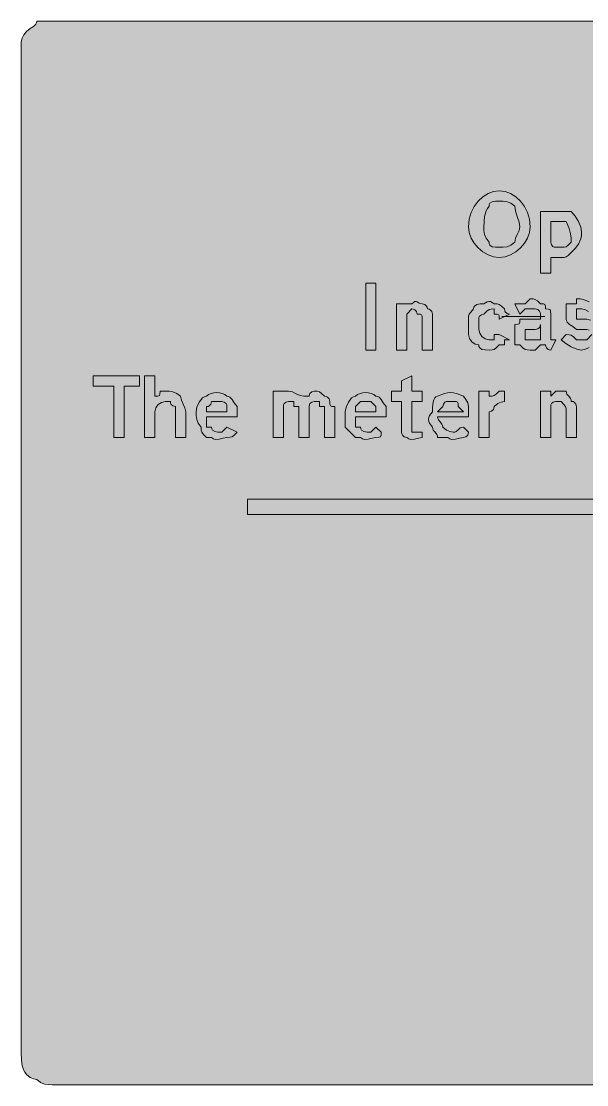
# Model space of a CAD drawing. Header units: metres. Extents: x 10 to 558, y 12 to 260.
# Drawn here: x 9.8 to 141.8, y 11.5 to 259.9 of the extents above; entities that cross this region are included whole.
import ezdxf

# ---------------------------------------------------------------- set-up
doc = ezdxf.new("R2010")
doc.units = ezdxf.units.M
for name, color, linetype, true_color in [('FILL_BLUE_0000FF', 7, 'Continuous', 0x0000ff), ('FILL_WHITE_FFFFFF', 7, 'Continuous', 0xffffff), ('STROKE_WHITE_FFFFFF', 7, 'Continuous', 0xffffff)]:
    doc.layers.add(name, color=color, linetype=linetype, true_color=true_color)

msp = doc.modelspace()

# ---------------------------------------------------------------- hatches: boundary and pattern name
at = {"layer": 'FILL_BLUE_0000FF', "true_color": 0x0000ff}
h = msp.add_hatch(color=7, dxfattribs=at)
h.dxf.hatch_style = 1
h.paths.add_polyline_path([(551.8, 259.87), (552.54, 259.71), (553.8, 259.17), (554.83, 258.4), (555.75, 257.52), (556.54, 257.02), (557.14, 256.43), (557.56, 255.79), (557.85, 255.12), (558.11, 253.81), (558.15, 252.72), (558.15, 18.72), (558.15, 16.32), (555.75, 13.92), (554.83, 13.04), (553.8, 12.27), (552.54, 11.73), (551.8, 11.57), (550.95, 11.52), (16.95, 11.52), (16.05, 11.54), (15.15, 11.67), (14.25, 12.03), (13.35, 12.72), (12.6, 12.87), (11.83, 13.23), (10.95, 13.92), (10.55, 14.42), (10.26, 15.01), (9.9, 16.32), (9.75, 18.72), (9.75, 252.72), (9.75, 255.12), (9.94, 256), (10.35, 256.77), (10.95, 257.52), (11.83, 258.23), (12.6, 258.72), (13.14, 259.21), (13.3, 259.52), (13.35, 259.92), (16.95, 259.92), (550.95, 259.92), (551.8, 259.87)])
at = {"layer": 'FILL_WHITE_FFFFFF', "true_color": 0xffffff}
h = msp.add_hatch(color=7, dxfattribs=at)
h.dxf.hatch_style = 1
h.paths.add_polyline_path([(123.99, 219.68), (125.21, 218.93), (126.3, 217.92), (127.22, 216.69), (127.93, 215.26), (128.39, 213.66), (128.55, 211.92), (128.39, 210.58), (127.93, 209.28), (127.22, 208.06), (126.3, 206.97), (125.21, 206.05), (123.99, 205.34), (122.69, 204.88), (121.35, 204.72), (120.01, 204.88), (118.71, 205.34), (117.49, 206.05), (116.4, 206.97), (115.48, 208.06), (114.77, 209.28), (114.31, 210.58), (114.15, 211.92), (114.31, 213.66), (114.77, 215.26), (115.48, 216.69), (116.4, 217.92), (117.49, 218.93), (118.71, 219.68), (120.01, 220.16), (121.35, 220.32), (122.69, 220.16), (123.99, 219.68)])
h.paths.add_polyline_path([(119.7, 217.77), (119.16, 217.41), (119, 217.12), (118.95, 216.72), (118.55, 216.22), (118.26, 215.63), (117.9, 214.32), (117.75, 211.92), (117.77, 211.02), (117.9, 210.12), (118.26, 209.22), (118.95, 208.32), (119, 207.92), (119.16, 207.63), (119.7, 207.27), (120.47, 207.14), (121.35, 207.12), (122.25, 207.14), (123.15, 207.27), (124.05, 207.63), (124.95, 208.32), (125.14, 209.22), (125.55, 210.12), (125.96, 211.02), (126.15, 211.92), (125.96, 213.01), (125.55, 214.32), (125.14, 215.63), (124.95, 216.72), (124.05, 217.41), (123.15, 217.77), (122.25, 217.9), (121.35, 217.92), (120.47, 217.9), (119.7, 217.77)], flags=16)
h = msp.add_hatch(color=7, dxfattribs=at)
h.dxf.hatch_style = 1
h.paths.add_polyline_path([(139.03, 214.43), (139.8, 213.12), (140.34, 211.81), (140.55, 210.72), (140.5, 209.87), (140.34, 209.13), (139.8, 207.87), (139.03, 206.84), (138.15, 205.92), (137.44, 205.23), (136.95, 204.87), (136.46, 204.74), (135.75, 204.72), (133.35, 204.72), (133.35, 201.12), (130.95, 201.12), (130.95, 215.52), (133.35, 215.52), (138.15, 215.52), (139.03, 214.43)])
h.paths.add_polyline_path([(133.35, 210.72), (133.35, 209.52), (133.35, 208.32), (133.5, 207.72), (133.86, 207.31), (134.15, 207.17), (134.55, 207.12), (135.75, 207.12), (136.46, 207.14), (136.95, 207.27), (137.44, 207.63), (138.15, 208.32), (138.13, 209.24), (138, 210.27), (137.64, 211.53), (136.95, 213.12), (135.75, 213.12), (134.55, 213.12), (133.35, 213.12), (133.35, 211.92), (133.35, 210.72)], flags=16)
h = msp.add_hatch(color=7, dxfattribs=at)
h.dxf.hatch_style = 1
h.paths.add_polyline_path([(92.55, 198.72), (92.55, 183.12), (90.15, 183.12), (90.15, 198.72), (92.55, 198.72)])
h = msp.add_hatch(color=7, dxfattribs=at)
h.dxf.hatch_style = 1
h.paths.add_polyline_path([(99.75, 191.52), (99.75, 190.32), (99.75, 183.12), (97.35, 183.12), (97.35, 193.92), (99.75, 193.92), (100.95, 193.92), (101.35, 194.26), (101.66, 194.43), (101.92, 194.45), (102.15, 194.37), (102.64, 194.09), (103.35, 193.92), (103.95, 193.77), (104.36, 193.41), (104.5, 193.12), (104.55, 192.72), (104.95, 192.67), (105.24, 192.53), (105.6, 192.12), (105.75, 191.52), (105.75, 183.12), (103.35, 183.12), (103.35, 190.32), (103.33, 191.01), (103.2, 191.37), (102.84, 191.5), (102.15, 191.52), (102, 192.12), (101.64, 192.53), (101.35, 192.67), (100.95, 192.72), (99.75, 191.52)])
h = msp.add_hatch(color=7, dxfattribs=at)
h.dxf.hatch_style = 1
h.paths.add_polyline_path([(120.15, 185.52), (120.15, 186.72), (121.35, 186.72), (123.75, 185.52), (122.55, 185.52), (122.55, 184.32), (121.35, 184.32), (120.64, 183.63), (120.15, 183.27), (119.66, 183.14), (118.95, 183.12), (118.07, 183.14), (117.3, 183.27), (116.76, 183.63), (116.6, 183.92), (116.55, 184.32), (115.67, 184.53), (114.9, 185.07), (114.36, 185.84), (114.15, 186.72), (114.15, 190.32), (114.17, 191.03), (114.3, 191.52), (114.66, 192.01), (115.35, 192.72), (115.4, 193.12), (115.56, 193.41), (116.1, 193.77), (116.87, 193.9), (117.75, 193.92), (118.5, 194.37), (118.86, 194.45), (119.27, 194.43), (119.7, 194.26), (120.15, 193.92), (120.86, 193.9), (121.35, 193.77), (121.84, 193.41), (122.55, 192.72), (122.6, 192.32), (122.74, 192.03), (123.15, 191.67), (123.75, 191.52), (121.35, 190.32), (121.33, 191.01), (121.2, 191.37), (120.84, 191.5), (120.15, 191.52), (120.15, 192.72), (119.44, 192.7), (118.95, 192.57), (118.46, 192.21), (117.75, 191.52), (117.15, 191.37), (116.74, 191.01), (116.6, 190.72), (116.55, 190.32), (116.55, 187.92), (116.76, 187.04), (117.3, 186.27), (118.07, 185.73), (118.95, 185.52), (120.15, 185.52)])
h = msp.add_hatch(color=7, dxfattribs=at)
h.dxf.hatch_style = 1
h.paths.add_polyline_path([(127.35, 193.92), (128.55, 195.12), (129.26, 195.1), (129.75, 194.97), (130.24, 194.61), (130.95, 193.92), (131.64, 193.9), (132, 193.77), (132.13, 193.41), (132.15, 192.72), (132.84, 192.7), (133.2, 192.57), (133.33, 192.21), (133.35, 191.52), (133.35, 189.12), (133.35, 186.72), (133.35, 185.52), (134.55, 185.52), (133.35, 183.12), (132.75, 183.27), (132.34, 183.63), (132.2, 183.92), (132.15, 184.32), (130.95, 184.32), (129.75, 183.12), (128.55, 183.12), (127.84, 183.14), (127.35, 183.27), (126.86, 183.63), (126.15, 184.32), (124.95, 184.32), (124.95, 186.72), (124.95, 189.12), (125.64, 189.14), (126, 189.27), (126.13, 189.63), (126.15, 190.32), (128.55, 190.32), (129.75, 190.32), (130.95, 190.32), (130.95, 191.52), (130.9, 191.92), (130.76, 192.21), (130.35, 192.57), (129.75, 192.72), (128.55, 192.72), (127.35, 192.72), (126.15, 191.52), (124.95, 193.92), (126.15, 193.92), (127.35, 193.92)])
h.paths.add_polyline_path([(130.95, 185.52), (130.95, 186.72), (130.95, 189.12), (130.9, 188.72), (130.76, 188.43), (130.35, 188.07), (129.75, 187.92), (128.55, 187.92), (127.35, 187.92), (127.35, 186.72), (127.35, 185.52), (128.55, 185.52), (129.75, 185.52), (130.95, 185.52)], flags=16)
h = msp.add_hatch(color=7, dxfattribs=at)
h.dxf.hatch_style = 1
h.paths.add_polyline_path([(140.55, 190.32), (141.75, 190.32), (142.63, 190.11), (143.4, 189.57), (143.94, 188.8), (144.15, 187.92), (144.55, 187.87), (144.84, 187.73), (145.2, 187.32), (145.35, 186.72), (145.3, 186.32), (145.16, 186.01), (144.75, 185.52), (144.34, 185.03), (144.2, 184.72), (144.15, 184.32), (143.25, 184.13), (142.35, 183.72), (141.45, 183.31), (140.55, 183.12), (139.46, 183.33), (138.15, 183.87), (136.84, 184.64), (135.75, 185.52), (136.95, 186.72), (137.66, 186.7), (138.15, 186.57), (138.64, 186.21), (139.35, 185.52), (140.55, 185.52), (141.75, 185.52), (142.95, 186.72), (142.9, 187.12), (142.76, 187.41), (142.35, 187.77), (141.75, 187.92), (140.55, 187.92), (139.35, 187.92), (138.47, 188.63), (137.7, 189.12), (137.16, 189.61), (137, 189.92), (136.95, 190.32), (136.95, 191.52), (136.95, 192.72), (136.95, 193.92), (139.35, 193.92), (139.35, 195.12), (140.2, 195.07), (140.96, 194.91), (142.35, 194.37), (145.35, 192.72), (142.95, 191.52), (142.2, 192.12), (141.43, 192.53), (140.55, 192.72), (139.35, 192.72), (139.35, 191.52), (139.35, 190.32), (140.55, 190.32)])
h = msp.add_hatch(color=7, dxfattribs=at)
h.dxf.hatch_style = 1
h.paths.add_polyline_path([(37.35, 174.72), (33.75, 174.72), (33.75, 162.72), (31.35, 162.72), (31.35, 174.72), (26.55, 174.72), (26.55, 177.12), (37.35, 177.12), (37.35, 174.72)])
h = msp.add_hatch(color=7, dxfattribs=at)
h.dxf.hatch_style = 1
h.paths.add_polyline_path([(40.95, 177.12), (40.95, 172.32), (41.64, 172.34), (42, 172.47), (42.13, 172.83), (42.15, 173.52), (43.35, 173.52), (44.25, 173.5), (45.15, 173.37), (46.05, 173.01), (46.95, 172.32), (47.14, 171.42), (47.55, 170.52), (47.96, 169.62), (48.15, 168.72), (48.15, 162.72), (45.75, 162.72), (45.75, 168.72), (45.75, 169.92), (45.15, 170.07), (44.74, 170.43), (44.6, 170.72), (44.55, 171.12), (43.35, 171.12), (42.47, 170.91), (41.7, 170.37), (41.16, 169.6), (40.95, 168.72), (40.95, 162.72), (38.55, 162.72), (38.55, 177.12), (40.95, 177.12)])
h = msp.add_hatch(color=7, dxfattribs=at)
h.dxf.hatch_style = 1
h.paths.add_polyline_path([(100.95, 163.92), (102.15, 163.92), (103.35, 163.92), (103.35, 162.72), (102.45, 162.55), (101.55, 162.27), (100.65, 162.21), (100.2, 162.38), (99.75, 162.72), (99.15, 162.87), (98.74, 163.23), (98.6, 163.52), (98.55, 163.92), (98.55, 171.12), (96.15, 171.12), (96.15, 173.52), (98.55, 173.52), (98.55, 175.92), (100.95, 177.12), (100.95, 173.52), (103.35, 173.52), (103.35, 171.12), (100.95, 171.12), (100.95, 165.12), (100.95, 163.92)])
h = msp.add_hatch(color=7, dxfattribs=at)
h.dxf.hatch_style = 1
h.paths.add_polyline_path([(52.26, 163.43), (51.9, 163.92), (51.77, 164.41), (51.75, 165.12), (51.06, 166.02), (50.7, 166.92), (50.57, 167.82), (50.55, 168.72), (50.76, 169.79), (51.3, 170.97), (52.07, 171.93), (52.5, 172.21), (52.95, 172.32), (53.45, 172.71), (54.04, 172.99), (54.68, 173.16), (55.35, 173.22), (56.02, 173.16), (56.66, 172.99), (57.25, 172.71), (57.75, 172.32), (58.15, 172.27), (58.46, 172.11), (58.95, 171.57), (59.44, 170.8), (60.15, 169.92), (60.15, 167.52), (52.95, 167.52), (52.95, 165.12), (54.15, 165.12), (54.2, 164.72), (54.36, 164.43), (54.9, 164.07), (55.67, 163.94), (56.55, 163.92), (57.75, 165.12), (60.15, 163.92), (59.44, 163.23), (58.95, 162.87), (58.46, 162.74), (57.75, 162.72), (56.85, 162.55), (55.95, 162.27), (55.05, 162.21), (54.6, 162.38), (54.15, 162.72), (52.95, 162.72), (52.26, 163.43)])
h.paths.add_polyline_path([(57.75, 169.92), (57.7, 170.32), (57.56, 170.61), (57.15, 170.97), (56.55, 171.12), (54.15, 171.12), (54, 170.52), (53.64, 170.11), (53.35, 169.97), (52.95, 169.92), (52.95, 168.72), (57.75, 168.72), (57.75, 169.92)], flags=16)
h = msp.add_hatch(color=7, dxfattribs=at)
h.dxf.hatch_style = 1
h.paths.add_polyline_path([(73.05, 173.33), (73.95, 172.92), (74.85, 172.51), (75.75, 172.32), (76.95, 172.32), (77, 172.72), (77.14, 173.01), (77.55, 173.37), (78.15, 173.52), (78.86, 173.5), (79.35, 173.37), (79.84, 173.01), (80.55, 172.32), (80.95, 172.27), (81.24, 172.13), (81.6, 171.72), (81.75, 171.12), (81.77, 170.43), (81.9, 170.07), (82.26, 169.94), (82.95, 169.92), (82.95, 162.72), (80.55, 162.72), (80.55, 169.92), (79.35, 169.92), (79.35, 171.12), (78.15, 171.12), (77.55, 170.97), (77.14, 170.61), (77, 170.32), (76.95, 169.92), (76.95, 168.72), (76.95, 162.72), (74.55, 162.72), (74.55, 169.92), (73.35, 169.92), (73.35, 171.12), (72.15, 171.12), (71.55, 170.97), (71.14, 170.61), (71, 170.32), (70.95, 169.92), (70.95, 168.72), (70.95, 162.72), (68.55, 162.72), (68.55, 173.52), (70.95, 173.52), (72.15, 173.52), (73.05, 173.33)])
h = msp.add_hatch(color=7, dxfattribs=at)
h.dxf.hatch_style = 1
h.paths.add_polyline_path([(85.35, 165.12), (85.35, 168.72), (85.56, 169.79), (86.1, 170.97), (86.87, 171.93), (87.3, 172.21), (87.75, 172.32), (88.25, 172.71), (88.84, 172.99), (89.48, 173.16), (90.15, 173.22), (90.82, 173.16), (91.46, 172.99), (92.05, 172.71), (92.55, 172.32), (92.95, 172.27), (93.26, 172.11), (93.75, 171.57), (94.24, 170.8), (94.95, 169.92), (94.95, 167.52), (87.75, 167.52), (87.75, 165.12), (88.95, 165.12), (89, 164.72), (89.16, 164.43), (89.7, 164.07), (90.47, 163.94), (91.35, 163.92), (92.55, 165.12), (93.75, 163.92), (93.73, 163.23), (93.6, 162.87), (93.24, 162.74), (92.55, 162.72), (91.65, 162.55), (90.75, 162.27), (89.85, 162.21), (89.4, 162.38), (88.95, 162.72), (87.75, 162.72), (85.35, 165.12)])
h.paths.add_polyline_path([(92.55, 169.92), (91.35, 171.12), (88.95, 171.12), (87.75, 169.92), (87.75, 168.72), (92.55, 168.72), (92.55, 169.92)], flags=16)
h = msp.add_hatch(color=7, dxfattribs=at)
h.dxf.hatch_style = 1
h.paths.add_polyline_path([(106.9, 163.12), (106.76, 163.43), (106.35, 163.92), (105.94, 164.41), (105.8, 164.72), (105.75, 165.12), (105.07, 166.02), (104.91, 166.47), (104.85, 166.92), (104.91, 167.37), (105.07, 167.82), (105.75, 168.72), (105.77, 169.79), (105.9, 170.97), (106.04, 171.5), (106.26, 171.93), (106.55, 172.21), (106.95, 172.32), (108.56, 172.99), (109.27, 173.16), (109.95, 173.22), (110.63, 173.16), (111.34, 172.99), (112.95, 172.32), (113.55, 171.57), (113.96, 170.8), (114.15, 169.92), (114.15, 167.52), (106.95, 167.52), (107, 167.12), (107.14, 166.81), (107.55, 166.32), (107.96, 165.83), (108.1, 165.52), (108.15, 165.12), (109.03, 164.43), (109.8, 164.07), (110.55, 163.92), (110.95, 163.97), (111.26, 164.11), (111.75, 164.52), (112.24, 164.93), (112.55, 165.07), (112.95, 165.12), (114.15, 163.92), (114.1, 163.52), (113.96, 163.23), (113.55, 162.87), (112.95, 162.72), (112.05, 162.55), (111.15, 162.27), (110.25, 162.21), (109.8, 162.38), (109.35, 162.72), (106.95, 162.72), (106.9, 163.12)])
h.paths.add_polyline_path([(111.75, 169.92), (111.73, 170.61), (111.6, 170.97), (111.24, 171.1), (110.55, 171.12), (109.35, 171.12), (108.95, 171.07), (108.66, 170.93), (108.3, 170.52), (108.15, 169.92), (106.95, 168.72), (112.95, 168.72), (111.75, 169.92)], flags=16)
h = msp.add_hatch(color=7, dxfattribs=at)
h.dxf.hatch_style = 1
h.paths.add_polyline_path([(119.66, 172.34), (120.15, 172.47), (120.64, 172.83), (121.35, 173.52), (122.55, 173.52), (122.55, 171.12), (121.8, 170.97), (121.03, 170.61), (120.15, 169.92), (120.1, 169.52), (119.96, 169.23), (119.55, 168.87), (118.95, 168.72), (118.95, 162.72), (116.55, 162.72), (116.55, 173.52), (118.95, 173.52), (118.95, 172.32), (119.66, 172.34)])
h = msp.add_hatch(color=7, dxfattribs=at)
h.dxf.hatch_style = 1
h.paths.add_polyline_path([(133.95, 170.97), (133.54, 170.61), (133.4, 170.32), (133.35, 169.92), (133.35, 168.72), (133.35, 162.72), (130.95, 162.72), (130.95, 173.52), (133.35, 173.52), (133.35, 172.32), (134.55, 173.52), (136.95, 173.52), (137, 173.12), (137.14, 172.81), (137.55, 172.32), (137.96, 171.83), (138.1, 171.52), (138.15, 171.12), (138.55, 171.07), (138.84, 170.93), (139.2, 170.52), (139.35, 169.92), (139.35, 162.72), (136.95, 162.72), (136.95, 168.72), (136.93, 169.43), (136.8, 169.92), (136.44, 170.41), (135.75, 171.12), (134.55, 171.12), (133.95, 170.97)])
h = msp.add_hatch(color=7, dxfattribs=at)
h.dxf.hatch_style = 1
h.paths.add_polyline_path([(495.75, 148.32), (490.95, 153.12), (498.15, 153.12), (505.35, 145.92), (498.15, 139.92), (490.95, 139.92), (495.75, 144.72), (62.55, 144.72), (62.55, 148.32), (495.75, 148.32)])

# ---------------------------------------------------------------- linework, layer by layer
at = {"layer": 'FILL_BLUE_0000FF', "lineweight": 0, "true_color": 0x0000ff}
msp.add_lwpolyline([(550.95, 11.52), (16.95, 11.52), (16.05, 11.54), (15.15, 11.67), (14.25, 12.03), (13.35, 12.72), (12.6, 12.87), (11.83, 13.23), (10.95, 13.92), (10.55, 14.42), (10.26, 15.01), (9.9, 16.32), (9.75, 18.72), (9.75, 252.72), (9.75, 255.12), (9.94, 256), (10.35, 256.77), (10.95, 257.52), (11.83, 258.23), (12.6, 258.72), (13.14, 259.21), (13.3, 259.52), (13.35, 259.92), (16.95, 259.92), (550.95, 259.92)], dxfattribs=at)
at = {"layer": 'FILL_WHITE_FFFFFF', "lineweight": 0, "true_color": 0xffffff}
for points in [[(123.99, 219.68), (125.21, 218.93), (126.3, 217.92), (127.22, 216.69), (127.93, 215.26), (128.39, 213.66), (128.55, 211.92), (128.39, 210.58), (127.93, 209.28), (127.22, 208.06), (126.3, 206.97), (125.21, 206.05), (123.99, 205.34), (122.69, 204.88), (121.35, 204.72), (120.01, 204.88), (118.71, 205.34), (117.49, 206.05), (116.4, 206.97), (115.48, 208.06), (114.77, 209.28), (114.31, 210.58), (114.15, 211.92), (114.31, 213.66), (114.77, 215.26), (115.48, 216.69), (116.4, 217.92), (117.49, 218.93), (118.71, 219.68), (120.01, 220.16), (121.35, 220.32), (122.69, 220.16)], [(119.7, 217.77), (119.16, 217.41), (119, 217.12), (118.95, 216.72), (118.55, 216.22), (118.26, 215.63), (117.9, 214.32), (117.75, 211.92), (117.77, 211.02), (117.9, 210.12), (118.26, 209.22), (118.95, 208.32), (119, 207.92), (119.16, 207.63), (119.7, 207.27), (120.47, 207.14), (121.35, 207.12), (122.25, 207.14), (123.15, 207.27), (124.05, 207.63), (124.95, 208.32), (125.14, 209.22), (125.55, 210.12), (125.96, 211.02), (126.15, 211.92), (125.96, 213.01), (125.55, 214.32), (125.14, 215.63), (124.95, 216.72), (124.05, 217.41), (123.15, 217.77), (122.25, 217.9), (121.35, 217.92), (120.47, 217.9)], [(139.03, 214.43), (139.8, 213.12), (140.34, 211.81), (140.55, 210.72), (140.5, 209.87), (140.34, 209.13), (139.8, 207.87), (139.03, 206.84), (138.15, 205.92), (137.44, 205.23), (136.95, 204.87), (136.46, 204.74), (135.75, 204.72), (133.35, 204.72), (133.35, 201.12), (130.95, 201.12), (130.95, 215.52), (133.35, 215.52), (138.15, 215.52)], [(133.35, 210.72), (133.35, 209.52), (133.35, 208.32), (133.5, 207.72), (133.86, 207.31), (134.15, 207.17), (134.55, 207.12), (135.75, 207.12), (136.46, 207.14), (136.95, 207.27), (137.44, 207.63), (138.15, 208.32), (138.13, 209.24), (138, 210.27), (137.64, 211.53), (136.95, 213.12), (135.75, 213.12), (134.55, 213.12), (133.35, 213.12), (133.35, 211.92)], [(92.55, 198.72), (92.55, 183.12), (90.15, 183.12), (90.15, 198.72)], [(99.75, 191.52), (99.75, 190.32), (99.75, 183.12), (97.35, 183.12), (97.35, 193.92), (99.75, 193.92), (100.95, 193.92), (101.35, 194.26), (101.66, 194.43), (101.92, 194.45), (102.15, 194.37), (102.64, 194.09), (103.35, 193.92), (103.95, 193.77), (104.36, 193.41), (104.5, 193.12), (104.55, 192.72), (104.95, 192.67), (105.24, 192.53), (105.6, 192.12), (105.75, 191.52), (105.75, 183.12), (103.35, 183.12), (103.35, 190.32), (103.33, 191.01), (103.2, 191.37), (102.84, 191.5), (102.15, 191.52), (102, 192.12), (101.64, 192.53), (101.35, 192.67), (100.95, 192.72)], [(120.15, 185.52), (120.15, 186.72), (121.35, 186.72), (123.75, 185.52), (122.55, 185.52), (122.55, 184.32), (121.35, 184.32), (120.64, 183.63), (120.15, 183.27), (119.66, 183.14), (118.95, 183.12), (118.07, 183.14), (117.3, 183.27), (116.76, 183.63), (116.6, 183.92), (116.55, 184.32), (115.67, 184.53), (114.9, 185.07), (114.36, 185.84), (114.15, 186.72), (114.15, 190.32), (114.17, 191.03), (114.3, 191.52), (114.66, 192.01), (115.35, 192.72), (115.4, 193.12), (115.56, 193.41), (116.1, 193.77), (116.87, 193.9), (117.75, 193.92), (118.5, 194.37), (118.86, 194.45), (119.27, 194.43), (119.7, 194.26), (120.15, 193.92), (120.86, 193.9), (121.35, 193.77), (121.84, 193.41), (122.55, 192.72), (122.6, 192.32), (122.74, 192.03), (123.15, 191.67), (123.75, 191.52), (121.35, 190.32), (121.33, 191.01), (121.2, 191.37), (120.84, 191.5), (120.15, 191.52), (120.15, 192.72), (119.44, 192.7), (118.95, 192.57), (118.46, 192.21), (117.75, 191.52), (117.15, 191.37), (116.74, 191.01), (116.6, 190.72), (116.55, 190.32), (116.55, 187.92), (116.76, 187.04), (117.3, 186.27), (118.07, 185.73), (118.95, 185.52)], [(127.35, 193.92), (128.55, 195.12), (129.26, 195.1), (129.75, 194.97), (130.24, 194.61), (130.95, 193.92), (131.64, 193.9), (132, 193.77), (132.13, 193.41), (132.15, 192.72), (132.84, 192.7), (133.2, 192.57), (133.33, 192.21), (133.35, 191.52), (133.35, 189.12), (133.35, 186.72), (133.35, 185.52), (134.55, 185.52), (133.35, 183.12), (132.75, 183.27), (132.34, 183.63), (132.2, 183.92), (132.15, 184.32), (130.95, 184.32), (129.75, 183.12), (128.55, 183.12), (127.84, 183.14), (127.35, 183.27), (126.86, 183.63), (126.15, 184.32), (124.95, 184.32), (124.95, 186.72), (124.95, 189.12), (125.64, 189.14), (126, 189.27), (126.13, 189.63), (126.15, 190.32), (128.55, 190.32), (129.75, 190.32), (130.95, 190.32), (130.95, 191.52), (130.9, 191.92), (130.76, 192.21), (130.35, 192.57), (129.75, 192.72), (128.55, 192.72), (127.35, 192.72), (126.15, 191.52), (124.95, 193.92), (126.15, 193.92)], [(130.95, 185.52), (130.95, 186.72), (130.95, 189.12), (130.9, 188.72), (130.76, 188.43), (130.35, 188.07), (129.75, 187.92), (128.55, 187.92), (127.35, 187.92), (127.35, 186.72), (127.35, 185.52), (128.55, 185.52), (129.75, 185.52)], [(37.35, 174.72), (33.75, 174.72), (33.75, 162.72), (31.35, 162.72), (31.35, 174.72), (26.55, 174.72), (26.55, 177.12), (37.35, 177.12)], [(40.95, 177.12), (40.95, 172.32), (41.64, 172.34), (42, 172.47), (42.13, 172.83), (42.15, 173.52), (43.35, 173.52), (44.25, 173.5), (45.15, 173.37), (46.05, 173.01), (46.95, 172.32), (47.14, 171.42), (47.55, 170.52), (47.96, 169.62), (48.15, 168.72), (48.15, 162.72), (45.75, 162.72), (45.75, 168.72), (45.75, 169.92), (45.15, 170.07), (44.74, 170.43), (44.6, 170.72), (44.55, 171.12), (43.35, 171.12), (42.47, 170.91), (41.7, 170.37), (41.16, 169.6), (40.95, 168.72), (40.95, 162.72), (38.55, 162.72), (38.55, 177.12)], [(100.95, 163.92), (102.15, 163.92), (103.35, 163.92), (103.35, 162.72), (102.45, 162.55), (101.55, 162.27), (100.65, 162.21), (100.2, 162.38), (99.75, 162.72), (99.15, 162.87), (98.74, 163.23), (98.6, 163.52), (98.55, 163.92), (98.55, 171.12), (96.15, 171.12), (96.15, 173.52), (98.55, 173.52), (98.55, 175.92), (100.95, 177.12), (100.95, 173.52), (103.35, 173.52), (103.35, 171.12), (100.95, 171.12), (100.95, 165.12)], [(52.26, 163.43), (51.9, 163.92), (51.77, 164.41), (51.75, 165.12), (51.06, 166.02), (50.7, 166.92), (50.57, 167.82), (50.55, 168.72), (50.76, 169.79), (51.3, 170.97), (52.07, 171.93), (52.5, 172.21), (52.95, 172.32), (53.45, 172.71), (54.04, 172.99), (54.68, 173.16), (55.35, 173.22), (56.02, 173.16), (56.66, 172.99), (57.25, 172.71), (57.75, 172.32), (58.15, 172.27), (58.46, 172.11), (58.95, 171.57), (59.44, 170.8), (60.15, 169.92), (60.15, 167.52), (52.95, 167.52), (52.95, 165.12), (54.15, 165.12), (54.2, 164.72), (54.36, 164.43), (54.9, 164.07), (55.67, 163.94), (56.55, 163.92), (57.75, 165.12), (60.15, 163.92), (59.44, 163.23), (58.95, 162.87), (58.46, 162.74), (57.75, 162.72), (56.85, 162.55), (55.95, 162.27), (55.05, 162.21), (54.6, 162.38), (54.15, 162.72), (52.95, 162.72)], [(73.05, 173.33), (73.95, 172.92), (74.85, 172.51), (75.75, 172.32), (76.95, 172.32), (77, 172.72), (77.14, 173.01), (77.55, 173.37), (78.15, 173.52), (78.86, 173.5), (79.35, 173.37), (79.84, 173.01), (80.55, 172.32), (80.95, 172.27), (81.24, 172.13), (81.6, 171.72), (81.75, 171.12), (81.77, 170.43), (81.9, 170.07), (82.26, 169.94), (82.95, 169.92), (82.95, 162.72), (80.55, 162.72), (80.55, 169.92), (79.35, 169.92), (79.35, 171.12), (78.15, 171.12), (77.55, 170.97), (77.14, 170.61), (77, 170.32), (76.95, 169.92), (76.95, 168.72), (76.95, 162.72), (74.55, 162.72), (74.55, 169.92), (73.35, 169.92), (73.35, 171.12), (72.15, 171.12), (71.55, 170.97), (71.14, 170.61), (71, 170.32), (70.95, 169.92), (70.95, 168.72), (70.95, 162.72), (68.55, 162.72), (68.55, 173.52), (70.95, 173.52), (72.15, 173.52)], [(85.35, 165.12), (85.35, 168.72), (85.56, 169.79), (86.1, 170.97), (86.87, 171.93), (87.3, 172.21), (87.75, 172.32), (88.25, 172.71), (88.84, 172.99), (89.48, 173.16), (90.15, 173.22), (90.82, 173.16), (91.46, 172.99), (92.05, 172.71), (92.55, 172.32), (92.95, 172.27), (93.26, 172.11), (93.75, 171.57), (94.24, 170.8), (94.95, 169.92), (94.95, 167.52), (87.75, 167.52), (87.75, 165.12), (88.95, 165.12), (89, 164.72), (89.16, 164.43), (89.7, 164.07), (90.47, 163.94), (91.35, 163.92), (92.55, 165.12), (93.75, 163.92), (93.73, 163.23), (93.6, 162.87), (93.24, 162.74), (92.55, 162.72), (91.65, 162.55), (90.75, 162.27), (89.85, 162.21), (89.4, 162.38), (88.95, 162.72), (87.75, 162.72)], [(106.9, 163.12), (106.76, 163.43), (106.35, 163.92), (105.94, 164.41), (105.8, 164.72), (105.75, 165.12), (105.07, 166.02), (104.91, 166.47), (104.85, 166.92), (104.91, 167.37), (105.07, 167.82), (105.75, 168.72), (105.77, 169.79), (105.9, 170.97), (106.04, 171.5), (106.26, 171.93), (106.55, 172.21), (106.95, 172.32), (108.56, 172.99), (109.27, 173.16), (109.95, 173.22), (110.63, 173.16), (111.34, 172.99), (112.95, 172.32), (113.55, 171.57), (113.96, 170.8), (114.15, 169.92), (114.15, 167.52), (106.95, 167.52), (107, 167.12), (107.14, 166.81), (107.55, 166.32), (107.96, 165.83), (108.1, 165.52), (108.15, 165.12), (109.03, 164.43), (109.8, 164.07), (110.55, 163.92), (110.95, 163.97), (111.26, 164.11), (111.75, 164.52), (112.24, 164.93), (112.55, 165.07), (112.95, 165.12), (114.15, 163.92), (114.1, 163.52), (113.96, 163.23), (113.55, 162.87), (112.95, 162.72), (112.05, 162.55), (111.15, 162.27), (110.25, 162.21), (109.8, 162.38), (109.35, 162.72), (106.95, 162.72)], [(119.66, 172.34), (120.15, 172.47), (120.64, 172.83), (121.35, 173.52), (122.55, 173.52), (122.55, 171.12), (121.8, 170.97), (121.03, 170.61), (120.15, 169.92), (120.1, 169.52), (119.96, 169.23), (119.55, 168.87), (118.95, 168.72), (118.95, 162.72), (116.55, 162.72), (116.55, 173.52), (118.95, 173.52), (118.95, 172.32)], [(133.95, 170.97), (133.54, 170.61), (133.4, 170.32), (133.35, 169.92), (133.35, 168.72), (133.35, 162.72), (130.95, 162.72), (130.95, 173.52), (133.35, 173.52), (133.35, 172.32), (134.55, 173.52), (136.95, 173.52), (137, 173.12), (137.14, 172.81), (137.55, 172.32), (137.96, 171.83), (138.1, 171.52), (138.15, 171.12), (138.55, 171.07), (138.84, 170.93), (139.2, 170.52), (139.35, 169.92), (139.35, 162.72), (136.95, 162.72), (136.95, 168.72), (136.93, 169.43), (136.8, 169.92), (136.44, 170.41), (135.75, 171.12), (134.55, 171.12)], [(57.75, 169.92), (57.7, 170.32), (57.56, 170.61), (57.15, 170.97), (56.55, 171.12), (54.15, 171.12), (54, 170.52), (53.64, 170.11), (53.35, 169.97), (52.95, 169.92), (52.95, 168.72), (57.75, 168.72)], [(92.55, 169.92), (91.35, 171.12), (88.95, 171.12), (87.75, 169.92), (87.75, 168.72), (92.55, 168.72)], [(111.75, 169.92), (111.73, 170.61), (111.6, 170.97), (111.24, 171.1), (110.55, 171.12), (109.35, 171.12), (108.95, 171.07), (108.66, 170.93), (108.3, 170.52), (108.15, 169.92), (106.95, 168.72), (112.95, 168.72)], [(495.75, 148.32), (490.95, 153.12), (498.15, 153.12), (505.35, 145.92), (498.15, 139.92), (490.95, 139.92), (495.75, 144.72), (62.55, 144.72), (62.55, 148.32)]]:
    msp.add_lwpolyline(points, close=True, dxfattribs=at)
for points in [[(142.35, 187.77), (141.75, 187.92), (140.55, 187.92), (139.35, 187.92), (138.47, 188.63), (137.7, 189.12), (137.16, 189.61), (137, 189.92), (136.95, 190.32), (136.95, 191.52), (136.95, 192.72), (136.95, 193.92), (139.35, 193.92), (139.35, 195.12), (140.2, 195.07), (140.96, 194.91), (142.35, 194.37)], [(142.2, 192.12), (141.43, 192.53), (140.55, 192.72), (139.35, 192.72), (139.35, 191.52), (139.35, 190.32), (140.55, 190.32), (141.75, 190.32), (142.63, 190.11)], [(142.35, 183.72), (141.45, 183.31), (140.55, 183.12), (139.46, 183.33), (138.15, 183.87), (136.84, 184.64), (135.75, 185.52), (136.95, 186.72), (137.66, 186.7), (138.15, 186.57), (138.64, 186.21), (139.35, 185.52), (140.55, 185.52), (141.75, 185.52), (142.95, 186.72)]]:
    msp.add_lwpolyline(points, dxfattribs=at)
at = {"layer": 'STROKE_WHITE_FFFFFF', "lineweight": 0, "true_color": 0xffffff}
for points in [[(131.95, 210.96), (131.95, 210.96)], [(131.95, 210.96), (131.95, 210.96)], [(121.95, 190.96), (131.95, 190.96)], [(121.95, 190.96), (121.95, 190.96)], [(121.95, 190.96), (121.95, 190.96)]]:
    msp.add_lwpolyline(points, dxfattribs=at)

doc.saveas('drawing.dxf')
